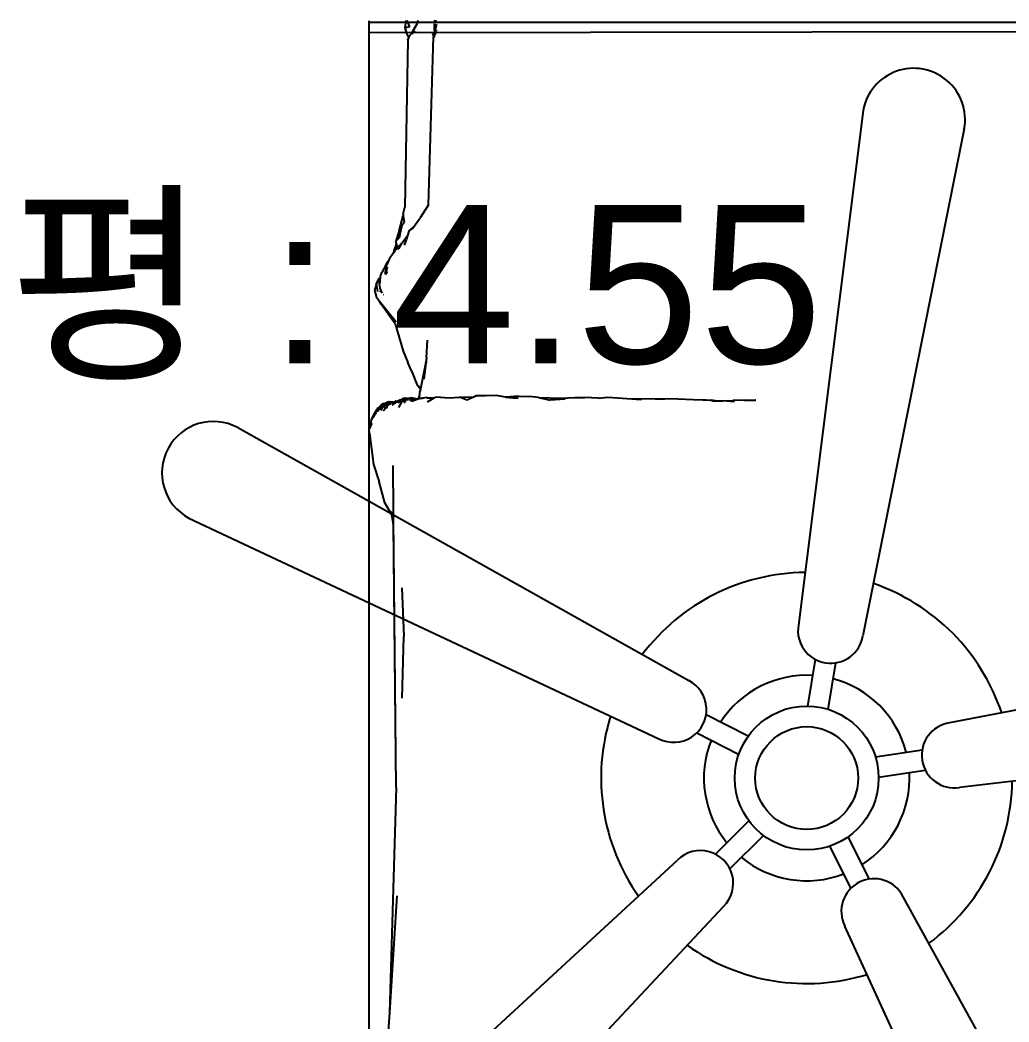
# Model space of a CAD drawing. Header units: millimetres. Extents: x 0 to 460473, y -68369 to 85219.
# Drawn here: x 223184 to 223809, y -36644 to -36011 of the extents above; entities that cross this region are included whole.
import ezdxf
from ezdxf.enums import TextEntityAlignment as Align

# ---------------------------------------------------------------- set-up
doc = ezdxf.new("R2010")
doc.units = ezdxf.units.MM
doc.header["$LTSCALE"] = 50
doc.layers.add('00', color=7, linetype='Continuous', lineweight=0)
doc.layers.add('06-FUR', color=6, linetype='Continuous')
doc.layers.add('ha', color=8, linetype='Continuous')
doc.styles.get("Standard").update_dxf_attribs({"font": 'arial.ttf'})

# ---------------------------------------------------------------- blocks, each defined once
blk = doc.blocks.new('12312')
for p, q in [((249029.5, -36780.81), (249029.5, -36522.92)), ((250450.26, -36523.91), (249029.5, -36523.91)), ((249052.21, -36527.28), (249052.77, -36522.55)), ((249053.11, -36522.55), (249054.98, -36526.65)), ((249056.15, -36530.8), (249059.86, -36524.26)), ((249059.86, -36524.26), (249060.36, -36522.44)), ((249070.76, -36526.31), (249070.58, -36524.74)), ((249070.76, -36526.31), (249070.85, -36525.13)), ((249070.79, -36524.78), (249070.84, -36525.05)), ((249070.84, -36522.79), (249070.84, -36522.32)), ((249070.84, -36525.05), (249070.85, -36524.79)), ((249070.85, -36525.13), (249070.84, -36525.05)), ((249070.86, -36527.1), (249070.85, -36525.13)), ((249070.85, -36525.13), (249071.16, -36526.74)), ((249070.96, -36523.03), (249071, -36522.32)), ((249071.21, -36526.3), (249071.22, -36524.85)), ((249071.27, -36525.72), (249071.21, -36526.3)), ((249071.25, -36523.66), (249071.29, -36522.32)), ((249071.25, -36523.66), (249071.34, -36522.32)), ((249071.25, -36523.66), (249071.39, -36522.32)), ((249071.25, -36523.66), (249071.32, -36523.79)), ((249071.26, -36524.86), (249071.27, -36525.72)), ((249071.3, -36524.86), (249071.27, -36525.72)), ((249071.32, -36523.79), (249071.33, -36523.83)), ((249071.32, -36523.79), (249071.35, -36523.86)), ((249071.35, -36527.24), (249071.4, -36524.88)), ((249071.87, -36524.96), (249071.35, -36527.24)), ((249071.42, -36524.01), (249071.45, -36522.32)), ((249649.3, -36529.45), (249029.5, -36530.4)), ((249054.98, -36526.65), (249052.21, -36527.28)), ((249052.99, -36529.91), (249052.21, -36527.28)), ((249052.8, -36530.3), (249052.99, -36529.91)), ((249053.07, -36530.18), (249052.8, -36530.3)), ((249052.8, -36530.3), (249054.2, -36533.37)), ((249053.07, -36530.18), (249052.99, -36529.91)), ((249054.3, -36533.99), (249055.58, -36531.35)), ((249056.15, -36530.8), (249055.58, -36531.35)), ((249058.49, -36529.45), (249055.9, -36531.25)), ((249055.9, -36531.25), (249056.15, -36530.8)), ((249070.03, -36531.97), (249069.69, -36530.82)), ((249070.29, -36531.88), (249070.03, -36531.97)), ((249070.08, -36532.17), (249070.03, -36531.97)), ((249070.29, -36531.88), (249070.18, -36532.35)), ((249070.49, -36530.98), (249070.29, -36531.88)), ((249070.38, -36532.87), (249070.43, -36532.04)), ((249070.87, -36529.34), (249070.49, -36530.98)), ((249070.49, -36530.98), (249070.52, -36530.52)), ((249070.65, -36531.75), (249070.53, -36532.91)), ((249070.65, -36531.75), (249070.54, -36531.79)), ((249070.62, -36528.84), (249070.76, -36526.31)), ((249070.68, -36531.46), (249070.65, -36531.75)), ((249070.87, -36531.67), (249070.65, -36531.75)), ((249070.86, -36527.1), (249070.76, -36526.31)), ((249070.87, -36529.34), (249070.86, -36527.1)), ((249071, -36528.3), (249070.86, -36527.1)), ((249070.92, -36529.09), (249070.87, -36529.34)), ((249070.87, -36531.67), (249070.87, -36531.02)), ((249070.98, -36531.64), (249070.87, -36531.67)), ((249070.87, -36531.94), (249070.87, -36531.67)), ((249071, -36528.3), (249070.92, -36529.09)), ((249071.04, -36528.59), (249070.92, -36529.09)), ((249070.95, -36531.72), (249070.98, -36531.64)), ((249070.98, -36531.64), (249071.06, -36531.43)), ((249071.19, -36526.88), (249071, -36528.3)), ((249071.04, -36528.59), (249071, -36528.3)), ((249071.06, -36531.43), (249071, -36530.73)), ((249071.19, -36527.92), (249071.04, -36528.59)), ((249071.09, -36530.51), (249071.04, -36530.62)), ((249071.04, -36530.62), (249071.06, -36531.43)), ((249071.16, -36526.74), (249071.21, -36526.3)), ((249071.16, -36526.74), (249071.16, -36526.82)), ((249071.16, -36526.82), (249071.19, -36526.88)), ((249071.19, -36526.88), (249071.22, -36527.05)), ((249071.22, -36527.05), (249071.19, -36527.92)), ((249071.3, -36527.45), (249071.19, -36527.92)), ((249071.22, -36527.05), (249071.3, -36527.45)), ((249071.27, -36530.56), (249071.23, -36530.19)), ((249071.27, -36530.56), (249071.28, -36530.06)), ((249071.35, -36527.24), (249071.3, -36527.45)), ((249071.64, -36529.79), (249071.59, -36529.35)), ((249071.98, -36528.46), (249071.99, -36528.83)), ((249053.76, -36535.1), (249051.85, -36640.51)), ((249053.76, -36535.1), (249054.3, -36533.99)), ((249054.2, -36533.37), (249054.3, -36533.99)), ((249066.94, -36639.12), (249070.05, -36532.93)), ((249070.16, -36532.44), (249070.05, -36532.93)), ((249070.16, -36532.44), (249070.08, -36532.17)), ((249070.08, -36532.17), (249070.18, -36532.35)), ((249070.18, -36532.35), (249070.16, -36532.44)), ((249070.37, -36533.14), (249070.2, -36532.58)), ((249070.24, -36532.49), (249070.38, -36532.87)), ((249070.37, -36533.14), (249070.38, -36532.87)), ((249070.39, -36533.28), (249070.37, -36533.14)), ((249070.38, -36532.87), (249070.47, -36533.08)), ((249066.94, -36639.12), (249061.53, -36647.26)), ((249050.79, -36644.83), (249051.85, -36640.51)), ((249050.79, -36644.83), (249050.97, -36646.06)), ((249048.43, -36655.39), (249050.97, -36646.06)), ((249049.98, -36652.21), (249049.23, -36655.73)), ((249049.98, -36652.21), (249051.58, -36650.08)), ((249050.97, -36646.06), (249051.58, -36650.08)), ((249057.4, -36653.1), (249061.53, -36647.26)), ((249048.43, -36655.39), (249046.32, -36661.92)), ((249049.23, -36655.73), (249048.34, -36659.85)), ((249048.43, -36655.39), (249049.23, -36655.73)), ((249054.37, -36655.69), (249053.63, -36658.74)), ((249054.37, -36655.69), (249057.4, -36653.1)), ((249054.37, -36655.69), (249056.79, -36653.96)), ((249056.79, -36653.96), (249057.4, -36653.1)), ((249046.71, -36663.52), (249044.92, -36667.96)), ((249048.34, -36659.85), (249046.32, -36661.92)), ((249046.71, -36663.52), (249046.32, -36661.92)), ((249047.32, -36666.07), (249046.71, -36663.52)), ((249050.08, -36663.34), (249047.32, -36666.07)), ((249048.07, -36666.75), (249050.08, -36663.34)), ((249050.08, -36663.34), (249050.18, -36663.18)), ((249053.63, -36658.74), (249050.18, -36663.18)), ((249051.66, -36664.58), (249053.07, -36661.08)), ((249053.63, -36658.74), (249053.07, -36661.08)), ((249044.7, -36669.38), (249041.98, -36673.4)), ((249045.81, -36667.74), (249044.7, -36669.38)), ((249044.92, -36667.96), (249044.7, -36669.38)), ((249044.92, -36667.96), (249045.81, -36667.74)), ((249046.16, -36667.22), (249045.81, -36667.74)), ((249047.32, -36666.07), (249046.16, -36667.22)), ((249048.07, -36666.75), (249046.87, -36667.14)), ((249047.43, -36666.52), (249047.32, -36666.07)), ((249040.31, -36675.8), (249038.58, -36679.7)), ((249039.93, -36681.32), (249040.58, -36676.74)), ((249040.31, -36675.8), (249041.76, -36673.94)), ((249041.41, -36674.85), (249040.58, -36676.74)), ((249041.41, -36674.85), (249040.72, -36676.61)), ((249041.76, -36673.94), (249041.41, -36674.85)), ((249041.98, -36673.4), (249041.76, -36673.94)), ((249036.66, -36684.88), (249036.88, -36683.55)), ((249036.88, -36683.55), (249037.69, -36681.36)), ((249038.58, -36679.7), (249037.69, -36681.36)), ((249039.33, -36681.76), (249039.93, -36681.32)), ((249039.93, -36681.36), (249039.4, -36681.94)), ((249039.51, -36682.25), (249039.92, -36681.46)), ((249039.88, -36682.05), (249039.51, -36682.25)), ((249039.69, -36682.73), (249039.84, -36682.62)), ((249039.7, -36682.76), (249039.84, -36682.65)), ((249039.93, -36682.56), (249039.81, -36683.08)), ((249039.81, -36683.08), (249039.84, -36682.65)), ((249039.84, -36682.62), (249039.88, -36682.05)), ((249039.84, -36682.65), (249039.84, -36682.62)), ((249039.88, -36682.05), (249039.92, -36681.46)), ((249039.92, -36681.46), (249039.93, -36681.36)), ((249039.93, -36681.36), (249039.93, -36681.32)), ((249039.93, -36682.56), (249040.99, -36681.79)), ((249040.06, -36681.96), (249039.93, -36682.56)), ((249040.24, -36681.17), (249040.06, -36681.96)), ((249040.98, -36681.51), (249040.06, -36681.96)), ((249040.82, -36678.52), (249040.24, -36681.17)), ((249040.24, -36681.17), (249040.95, -36680.9)), ((249033.8, -36689.86), (249032.69, -36692.88)), ((249033.8, -36689.86), (249033.95, -36689.1)), ((249034.07, -36688.35), (249033.95, -36689.1)), ((249033.95, -36689.1), (249034.13, -36688.7)), ((249034.45, -36691.47), (249033.95, -36689.1)), ((249034.4, -36688.14), (249034.07, -36688.35)), ((249034.13, -36688.7), (249034.07, -36688.35)), ((249034.13, -36688.7), (249034.4, -36688.14)), ((249034.4, -36688.14), (249035.5, -36685.76)), ((249035.5, -36685.76), (249036.53, -36685.02)), ((249036.31, -36685.25), (249035.5, -36685.76)), ((249035.5, -36685.76), (249036, -36688.86)), ((249035.5, -36685.76), (249035.84, -36687.17)), ((249036.16, -36686.95), (249035.84, -36687.17)), ((249035.84, -36687.17), (249035.93, -36687.54)), ((249035.93, -36687.54), (249036.13, -36687.39)), ((249035.93, -36687.54), (249036.06, -36688.09)), ((249036, -36688.86), (249035.98, -36689)), ((249036.45, -36691.67), (249035.98, -36689)), ((249036, -36688.86), (249036.66, -36684.88)), ((249036.06, -36688.09), (249036, -36688.86)), ((249036.13, -36687.39), (249036.06, -36688.09)), ((249036.16, -36686.95), (249036.13, -36687.39)), ((249036.31, -36685.25), (249036.16, -36686.95)), ((249036.53, -36685.02), (249036.31, -36685.25)), ((249036.66, -36684.88), (249036.53, -36685.02)), ((249032.69, -36692.88), (249033.95, -36697.55)), ((249034.45, -36691.47), (249034.26, -36691.63)), ((249034.62, -36692.23), (249034.3, -36692.33)), ((249034.62, -36692.23), (249034.45, -36691.47)), ((249034.96, -36693.83), (249034.62, -36692.23)), ((249036.34, -36693.95), (249036.37, -36693.89)), ((249036.41, -36694.01), (249036.44, -36693.94)), ((249037.71, -36694.88), (249036.45, -36691.67)), ((249038.19, -36695.74), (249038.51, -36695.73)), ((249035.98, -36700.07), (249033.95, -36697.55)), ((249037, -36701.84), (249035.98, -36700.07)), ((249046.53, -36713.12), (249035.98, -36700.07)), ((249045.77, -36714.13), (249037, -36701.84)), ((249045.77, -36714.13), (249050.99, -36731.43)), ((249065.7, -36735.5), (249066.34, -36724.44)), ((249050.99, -36731.43), (249053.85, -36738.74)), ((249056.05, -36743.98), (249053.85, -36738.74)), ((249065.48, -36737.37), (249061.84, -36755.19)), ((249065.48, -36737.37), (249063.93, -36749.15)), ((249065.49, -36737.27), (249065.48, -36737.37)), ((249065.7, -36735.5), (249065.49, -36737.27)), ((249065.71, -36736.21), (249065.49, -36737.27)), ((249065.56, -36738.9), (249065.72, -36737.87)), ((249056.05, -36743.98), (249059.64, -36752.88)), ((249061.29, -36754.72), (249059.64, -36752.88)), ((249061.84, -36755.19), (249060.52, -36753.68)), ((249061.29, -36754.72), (249060.52, -36753.68)), ((249060.7, -36761.43), (249061.32, -36758.59)), ((249061.06, -36761.39), (249061.32, -36758.59)), ((249061.8, -36755.41), (249061.29, -36754.72)), ((249061.81, -36755.31), (249061.29, -36754.72)), ((249061.32, -36758.59), (249061.48, -36756.97)), ((249061.8, -36755.41), (249061.48, -36756.97)), ((249061.81, -36755.31), (249061.8, -36755.41)), ((249061.84, -36755.19), (249061.81, -36755.31)), ((249095.25, -36760.28), (249096.88, -36759.72)), ((249096.88, -36759.72), (249095.63, -36760.33)), ((249102.92, -36759.78), (249096.88, -36759.72)), ((249109.65, -36759.59), (249102.92, -36759.78)), ((249115.62, -36760.58), (249109.65, -36759.59)), ((249036.99, -36766), (249034.98, -36767.45)), ((249035.97, -36766.96), (249036.99, -36766)), ((249038.6, -36764.61), (249036.1, -36766.57)), ((249037.46, -36765.27), (249036.1, -36766.57)), ((249036.32, -36766.79), (249036.99, -36766)), ((249040.45, -36764.18), (249036.99, -36766)), ((249037.48, -36766.23), (249037.4, -36766.27)), ((249038.6, -36764.61), (249037.46, -36765.27)), ((249037.48, -36766.23), (249037.73, -36766.02)), ((249037.53, -36766.25), (249037.48, -36766.23)), ((249037.59, -36766.21), (249037.53, -36766.25)), ((249037.66, -36766.19), (249037.59, -36766.21)), ((249037.59, -36766.21), (249037.61, -36766.19)), ((249037.61, -36766.19), (249037.66, -36766.19)), ((249037.7, -36766.17), (249037.66, -36766.19)), ((249039.31, -36765.29), (249037.68, -36767.43)), ((249037.68, -36767.43), (249039.6, -36765.74)), ((249037.7, -36766.12), (249037.76, -36766.09)), ((249037.7, -36766.17), (249037.7, -36766.12)), ((249037.73, -36766.02), (249038.16, -36765.76)), ((249037.76, -36766.09), (249037.87, -36766.08)), ((249037.96, -36766.03), (249037.87, -36766.08)), ((249037.98, -36765.98), (249037.96, -36766.03)), ((249038.02, -36765.97), (249037.98, -36765.98)), ((249038.06, -36765.94), (249038.02, -36765.97)), ((249038.1, -36765.93), (249038.06, -36765.94)), ((249038.1, -36765.85), (249038.16, -36765.76)), ((249038.1, -36765.93), (249038.1, -36765.85)), ((249038.14, -36765.87), (249038.1, -36765.93)), ((249038.16, -36765.76), (249038.14, -36765.87)), ((249038.14, -36765.87), (249038.34, -36765.82)), ((249038.16, -36765.76), (249038.21, -36765.72)), ((249038.25, -36765.71), (249038.21, -36765.72)), ((249038.25, -36765.71), (249038.3, -36765.67)), ((249038.3, -36765.67), (249038.31, -36765.6)), ((249038.3, -36765.67), (249038.35, -36765.67)), ((249038.31, -36765.6), (249038.35, -36765.58)), ((249038.37, -36765.79), (249038.34, -36765.82)), ((249038.35, -36765.58), (249038.48, -36765.58)), ((249038.35, -36765.67), (249038.37, -36765.63)), ((249038.56, -36765.61), (249038.37, -36765.79)), ((249038.45, -36765.64), (249038.37, -36765.63)), ((249038.37, -36765.79), (249038.58, -36765.69)), ((249038.48, -36765.58), (249038.45, -36765.64)), ((249038.48, -36765.58), (249038.52, -36765.54)), ((249038.52, -36765.54), (249038.57, -36765.51)), ((249038.7, -36765.52), (249038.56, -36765.61)), ((249038.57, -36765.51), (249038.61, -36765.52)), ((249038.99, -36765.47), (249038.58, -36765.69)), ((249038.6, -36764.61), (249040.45, -36764.18)), ((249038.61, -36765.52), (249038.64, -36765.5)), ((249038.64, -36765.5), (249038.7, -36765.52)), ((249038.64, -36765.5), (249038.67, -36765.51)), ((249038.67, -36765.51), (249038.69, -36765.47)), ((249038.74, -36765.45), (249038.69, -36765.47)), ((249038.69, -36765.47), (249038.7, -36765.52)), ((249038.99, -36765.47), (249038.7, -36765.52)), ((249038.87, -36765.32), (249038.74, -36765.45)), ((249041.15, -36764.09), (249038.87, -36765.32)), ((249038.87, -36765.32), (249040.72, -36764.12)), ((249038.87, -36765.32), (249040.51, -36764.53)), ((249038.99, -36765.47), (249039.31, -36765.29)), ((249039.35, -36765.27), (249039.31, -36765.29)), ((249039.35, -36765.27), (249039.53, -36765.19)), ((249039.53, -36765.19), (249040.51, -36764.53)), ((249040.18, -36764.9), (249039.53, -36765.19)), ((249039.53, -36765.92), (249039.81, -36765.69)), ((249041.4, -36764.34), (249039.6, -36765.74)), ((249039.81, -36765.69), (249039.6, -36765.74)), ((249039.75, -36767.4), (249041.12, -36765.59)), ((249039.81, -36765.69), (249039.93, -36765.6)), ((249039.93, -36765.6), (249040.07, -36765.54)), ((249040.07, -36765.54), (249041.92, -36764.58)), ((249040.07, -36765.54), (249041.32, -36765.34)), ((249040.07, -36765.54), (249040.5, -36765.42)), ((249041.47, -36764.12), (249040.18, -36764.9)), ((249040.55, -36764.73), (249040.18, -36764.9)), ((249041.6, -36763.58), (249040.45, -36764.18)), ((249040.45, -36764.18), (249040.72, -36764.12)), ((249040.5, -36765.42), (249041.5, -36765.12)), ((249041.32, -36765.12), (249040.5, -36765.42)), ((249040.51, -36764.53), (249041.15, -36764.09)), ((249040.51, -36764.53), (249041.32, -36764.11)), ((249040.55, -36764.73), (249041.37, -36764.33)), ((249040.72, -36764.12), (249041.6, -36763.58)), ((249041.05, -36765.13), (249041.32, -36765.12)), ((249041.12, -36765.59), (249041.18, -36765.55)), ((249041.15, -36764.09), (249041.32, -36764.11)), ((249041.18, -36765.55), (249041.56, -36765.29)), ((249041.32, -36765.34), (249041.18, -36765.55)), ((249041.32, -36764.11), (249041.41, -36764.06)), ((249041.32, -36764.11), (249041.47, -36764.12)), ((249041.56, -36765.04), (249041.32, -36765.12)), ((249041.53, -36765.11), (249041.32, -36765.34)), ((249041.32, -36765.12), (249041.5, -36765.12)), ((249041.32, -36765.34), (249041.56, -36765.29)), ((249041.4, -36764.34), (249041.37, -36764.33)), ((249041.4, -36764.34), (249041.43, -36764.3)), ((249041.41, -36764.06), (249041.78, -36763.88)), ((249041.41, -36764.06), (249041.61, -36764.03)), ((249041.42, -36764.98), (249041.56, -36765.04)), ((249041.43, -36764.3), (249041.48, -36764.3)), ((249041.61, -36764.03), (249041.47, -36764.12)), ((249041.47, -36764.12), (249041.75, -36764.14)), ((249041.56, -36764.27), (249041.48, -36764.27)), ((249041.56, -36764.27), (249041.48, -36764.3)), ((249041.66, -36764.91), (249041.5, -36764.94)), ((249041.5, -36765.12), (249041.53, -36765.11)), ((249041.56, -36765.04), (249041.53, -36765.11)), ((249041.53, -36765.11), (249041.82, -36765.1)), ((249041.56, -36764.27), (249041.75, -36764.14)), ((249041.56, -36764.27), (249042.04, -36764.17)), ((249041.56, -36765.04), (249041.59, -36765)), ((249041.56, -36765.29), (249041.82, -36765.1)), ((249041.59, -36765), (249041.64, -36765.01)), ((249041.6, -36763.58), (249042.6, -36763.44)), ((249041.78, -36763.88), (249041.61, -36764.03)), ((249041.61, -36764.03), (249042.1, -36763.97)), ((249042.28, -36764.78), (249041.64, -36765.01)), ((249041.66, -36764.91), (249041.64, -36765.01)), ((249041.91, -36765.04), (249041.64, -36765.01)), ((249041.92, -36764.58), (249041.66, -36764.91)), ((249042.28, -36764.78), (249041.66, -36764.91)), ((249041.75, -36764.14), (249042.1, -36763.97)), ((249041.75, -36764.14), (249042.04, -36764.17)), ((249041.78, -36763.88), (249041.93, -36763.84)), ((249041.82, -36765.1), (249041.91, -36765.04)), ((249041.91, -36765.04), (249041.99, -36764.98)), ((249041.92, -36764.58), (249043.03, -36764.26)), ((249041.92, -36764.58), (249042.63, -36764.47)), ((249042.06, -36763.73), (249041.93, -36763.84)), ((249041.93, -36763.84), (249042.2, -36763.78)), ((249042.28, -36764.78), (249041.94, -36764.76)), ((249041.99, -36764.98), (249042.28, -36764.78)), ((249042.04, -36764.17), (249042.84, -36764)), ((249042.1, -36763.74), (249042.06, -36763.73)), ((249042.26, -36763.62), (249042.1, -36763.74)), ((249042.2, -36763.78), (249042.1, -36763.74)), ((249042.1, -36763.97), (249042.37, -36763.84)), ((249042.1, -36763.97), (249042.58, -36763.91)), ((249042.2, -36763.78), (249042.74, -36763.66)), ((249042.37, -36763.84), (249042.2, -36763.78)), ((249042.38, -36764.71), (249042.21, -36764.65)), ((249042.29, -36763.63), (249042.26, -36763.62)), ((249042.28, -36764.78), (249042.38, -36764.71)), ((249042.6, -36763.44), (249042.29, -36763.63)), ((249042.74, -36763.66), (249042.29, -36763.63)), ((249042.37, -36763.84), (249042.74, -36763.66)), ((249042.58, -36763.91), (249042.37, -36763.84)), ((249042.38, -36764.71), (249042.67, -36764.51)), ((249042.44, -36765.29), (249042.39, -36765.26)), ((249042.63, -36764.47), (249042.4, -36764.57)), ((249042.49, -36765.12), (249042.54, -36765.13)), ((249042.53, -36765.06), (249042.59, -36765.05)), ((249042.53, -36765.06), (249042.57, -36765.08)), ((249042.58, -36763.91), (249043.15, -36763.82)), ((249042.84, -36764), (249042.58, -36763.91)), ((249043.42, -36763.78), (249042.6, -36763.44)), ((249042.6, -36763.44), (249044.56, -36763.63)), ((249042.6, -36763.44), (249043.35, -36763.81)), ((249042.62, -36764.93), (249042.67, -36764.9)), ((249042.63, -36764.47), (249042.71, -36764.48)), ((249042.67, -36764.51), (249042.63, -36764.47)), ((249042.66, -36764.87), (249042.71, -36764.84)), ((249042.71, -36764.48), (249042.67, -36764.46)), ((249042.67, -36764.51), (249042.71, -36764.48)), ((249042.71, -36764.84), (249042.68, -36764.83)), ((249042.74, -36764.8), (249042.7, -36764.8)), ((249043.03, -36764.26), (249042.71, -36764.48)), ((249042.74, -36763.66), (249043.15, -36763.82)), ((249042.81, -36764.68), (249042.78, -36764.69)), ((249042.84, -36764), (249043.34, -36763.89)), ((249042.88, -36764.56), (249042.86, -36764.57)), ((249043.1, -36764.21), (249043.03, -36764.26)), ((249043.1, -36764.21), (249043.14, -36764.19)), ((249043.14, -36764.19), (249044.36, -36763.68)), ((249043.15, -36763.82), (249043.18, -36763.83)), ((249043.18, -36763.83), (249043.35, -36763.81)), ((249043.18, -36763.83), (249043.34, -36763.89)), ((249043.34, -36763.89), (249043.47, -36763.86)), ((249043.35, -36763.81), (249043.42, -36763.78)), ((249043.35, -36763.81), (249043.47, -36763.86)), ((249043.46, -36763.79), (249043.42, -36763.78)), ((249044.36, -36763.68), (249043.46, -36763.79)), ((249043.57, -36763.84), (249043.46, -36763.79)), ((249043.47, -36763.86), (249043.57, -36763.84)), ((249043.57, -36763.84), (249044.36, -36763.68)), ((249043.9, -36765.64), (249046.6, -36763.8)), ((249044.16, -36765.39), (249044.12, -36765.38)), ((249044.15, -36765.34), (249044.21, -36765.35)), ((249044.36, -36763.68), (249044.56, -36763.63)), ((249044.42, -36765.01), (249044.56, -36765)), ((249044.58, -36764.89), (249044.52, -36764.88)), ((249044.54, -36764.86), (249044.58, -36764.89)), ((249044.56, -36763.63), (249045.99, -36763.07)), ((249044.58, -36764.89), (249044.64, -36764.92)), ((249044.72, -36764.84), (249044.59, -36764.8)), ((249044.62, -36764.76), (249044.78, -36764.78)), ((249044.67, -36764.89), (249044.64, -36764.92)), ((249044.89, -36764.68), (249044.73, -36764.63)), ((249044.8, -36764.54), (249044.84, -36764.53)), ((249044.82, -36764.52), (249044.84, -36764.53)), ((249044.84, -36764.49), (249044.9, -36764.51)), ((249044.84, -36764.53), (249044.9, -36764.51)), ((249044.9, -36764.51), (249045.07, -36764.45)), ((249044.9, -36764.51), (249045.01, -36764.56)), ((249044.9, -36764.51), (249044.98, -36764.59)), ((249044.92, -36764.39), (249045.16, -36764.42)), ((249045.07, -36764.45), (249044.92, -36764.39)), ((249045.25, -36764.33), (249044.98, -36764.31)), ((249045.42, -36764.16), (249045.04, -36764.24)), ((249045.04, -36764.24), (249045.32, -36764.25)), ((249045.11, -36764.47), (249045.07, -36764.45)), ((249045.11, -36764.47), (249045.13, -36764.44)), ((249045.15, -36764.11), (249045.49, -36764.09)), ((249045.19, -36764.38), (249045.16, -36764.42)), ((249045.24, -36763.99), (249045.28, -36763.95)), ((249045.25, -36764.33), (249045.28, -36764.3)), ((249045.39, -36763.98), (249045.28, -36763.95)), ((249045.34, -36763.88), (249045.37, -36763.84)), ((249045.37, -36763.84), (249045.4, -36763.8)), ((249045.63, -36763.95), (249045.37, -36763.84)), ((249045.63, -36763.95), (249045.39, -36763.98)), ((249045.56, -36764.03), (249045.39, -36763.98)), ((249045.4, -36763.8), (249045.53, -36763.84)), ((249045.53, -36763.84), (249045.42, -36763.77)), ((249045.44, -36763.75), (249045.47, -36763.71)), ((249045.47, -36763.71), (249045.62, -36763.71)), ((249045.53, -36763.64), (249045.56, -36763.6)), ((249045.53, -36763.84), (249045.61, -36763.82)), ((249046.24, -36763.36), (249045.56, -36763.6)), ((249045.61, -36763.82), (249045.81, -36763.78)), ((249045.61, -36763.82), (249045.69, -36763.89)), ((249045.62, -36763.71), (249045.94, -36763.65)), ((249045.62, -36763.71), (249045.87, -36763.72)), ((249045.65, -36763.49), (249046.24, -36763.36)), ((249045.73, -36763.85), (249045.69, -36763.89)), ((249045.74, -36763.37), (249045.77, -36763.34)), ((249046.46, -36763.14), (249045.77, -36763.34)), ((249045.77, -36763.34), (249046.36, -36763.24)), ((249045.99, -36763.07), (249046.74, -36763.03)), ((249046.24, -36763.36), (249046.3, -36763.3)), ((249046.46, -36763.14), (249046.74, -36763.03)), ((249046.69, -36763.73), (249046.6, -36763.8)), ((249046.69, -36763.73), (249046.74, -36763.73)), ((249046.74, -36763.03), (249046.78, -36763.03)), ((249047.21, -36763.49), (249046.74, -36763.73)), ((249046.78, -36763.03), (249046.82, -36763)), ((249046.82, -36763), (249046.86, -36763)), ((249046.86, -36763), (249048.74, -36762.33)), ((249046.97, -36763.54), (249047.21, -36763.49)), ((249047.16, -36763.41), (249047.48, -36763.35)), ((249047.48, -36763.35), (249047.21, -36763.49)), ((249051.14, -36761.46), (249047.42, -36764.18)), ((249047.45, -36763.21), (249047.67, -36763.25)), ((249047.67, -36763.25), (249047.47, -36763.2)), ((249047.67, -36763.25), (249047.48, -36763.35)), ((249047.64, -36763.08), (249048.04, -36763.06)), ((249047.67, -36763.25), (249048.04, -36763.06)), ((249047.79, -36762.98), (249048.05, -36762.96)), ((249048.17, -36762.88), (249047.86, -36762.93)), ((249048.05, -36762.96), (249047.86, -36762.93)), ((249048.17, -36762.88), (249047.95, -36762.87)), ((249048.04, -36762.81), (249048.57, -36762.78)), ((249048.18, -36762.99), (249048.04, -36763.06)), ((249048.18, -36762.99), (249048.05, -36762.96)), ((249048.28, -36762.89), (249048.17, -36762.88)), ((249048.18, -36762.99), (249048.24, -36762.95)), ((249048.2, -36767), (249050.71, -36762.54)), ((249048.28, -36762.89), (249048.24, -36762.95)), ((249048.36, -36762.89), (249048.28, -36762.89)), ((249048.36, -36762.89), (249048.57, -36762.78)), ((249048.57, -36762.78), (249049.25, -36762.43)), ((249048.74, -36762.33), (249049.66, -36762.22)), ((249048.74, -36762.33), (249049.37, -36762.37)), ((249048.74, -36762.33), (249049.25, -36762.43)), ((249049.37, -36762.37), (249049.25, -36762.43)), ((249049.66, -36762.22), (249049.37, -36762.37)), ((249051.14, -36761.46), (249049.66, -36762.22)), ((249050.71, -36762.54), (249051.63, -36761.1)), ((249050.71, -36762.54), (249050.8, -36762.52)), ((249050.8, -36762.52), (249050.75, -36762.61)), ((249050.79, -36762.68), (249050.9, -36762.68)), ((249050.8, -36762.52), (249050.96, -36762.5)), ((249050.83, -36762.76), (249050.88, -36762.77)), ((249050.88, -36762.77), (249050.85, -36762.79)), ((249050.87, -36762.82), (249051.05, -36762.81)), ((249051, -36762.73), (249050.88, -36762.77)), ((249050.88, -36762.77), (249051.05, -36762.81)), ((249051, -36762.73), (249050.9, -36762.68)), ((249050.96, -36762.5), (249050.99, -36762.49)), ((249051.29, -36762.61), (249050.96, -36762.5)), ((249050.99, -36762.49), (249054.4, -36761.31)), ((249050.99, -36762.49), (249051.91, -36762.35)), ((249051.36, -36762.58), (249050.99, -36762.49)), ((249051.08, -36762.69), (249051, -36762.73)), ((249051.17, -36762.8), (249051, -36762.73)), ((249051.05, -36762.81), (249051.17, -36762.8)), ((249051.29, -36762.61), (249051.08, -36762.69)), ((249051.08, -36762.69), (249051.66, -36762.73)), ((249051.13, -36763.29), (249052.22, -36763.54)), ((249051.63, -36761.1), (249051.14, -36761.46)), ((249051.24, -36762.8), (249051.17, -36762.8)), ((249051.24, -36762.8), (249051.78, -36762.77)), ((249051.28, -36762.86), (249051.24, -36762.8)), ((249052.04, -36763.67), (249051.26, -36763.53)), ((249052.42, -36763.39), (249051.28, -36762.86)), ((249051.28, -36762.86), (249051.56, -36762.92)), ((249051.36, -36762.58), (249051.29, -36762.61)), ((249051.66, -36762.73), (249051.29, -36762.61)), ((249051.91, -36762.35), (249051.36, -36762.58)), ((249052.02, -36762.76), (249051.36, -36762.58)), ((249051.41, -36763.79), (249051.38, -36763.75)), ((249051.56, -36763.77), (249051.41, -36763.79)), ((249051.48, -36763.92), (249051.66, -36763.95)), ((249051.56, -36762.92), (249052.72, -36763.16)), ((249051.56, -36762.92), (249052.57, -36763.28)), ((249051.56, -36763.77), (249051.81, -36763.84)), ((249054.4, -36761.31), (249051.63, -36761.1)), ((249051.66, -36762.73), (249051.78, -36762.77)), ((249051.78, -36762.77), (249052.02, -36762.76)), ((249052.78, -36763.12), (249051.78, -36762.77)), ((249051.91, -36762.35), (249053.45, -36762.11)), ((249052.86, -36763.06), (249052.02, -36762.76)), ((249053.01, -36762.95), (249052.02, -36762.76)), ((249053.45, -36762.11), (249053.65, -36762.08)), ((249053.88, -36762.3), (249053.45, -36762.11)), ((249053.65, -36762.08), (249053.76, -36762.07)), ((249053.92, -36762.27), (249053.65, -36762.08)), ((249053.76, -36762.07), (249053.79, -36762.06)), ((249053.76, -36762.07), (249054.02, -36762.2)), ((249053.79, -36762.06), (249054.16, -36762.01)), ((249053.79, -36762.06), (249054.04, -36762.18)), ((249054.24, -36762.03), (249054.16, -36762.01)), ((249054.24, -36762.03), (249054.31, -36761.98)), ((249054.4, -36761.31), (249055.89, -36760.81)), ((249055.15, -36761.36), (249054.4, -36761.31)), ((249055.13, -36762.18), (249055.89, -36760.81)), ((249059.7, -36761.57), (249055.13, -36762.18)), ((249055.13, -36762.18), (249056.86, -36763.02)), ((249055.89, -36760.81), (249059.7, -36761.57)), ((249061.71, -36761.45), (249056.86, -36763.02)), ((249060.7, -36761.43), (249059.7, -36761.57)), ((249061.06, -36761.39), (249060.7, -36761.43)), ((249062.95, -36761.17), (249061.06, -36761.39)), ((249061.71, -36761.45), (249062.95, -36761.17)), ((249062.95, -36761.17), (249062.99, -36761.13)), ((249063.04, -36761.15), (249062.99, -36761.13)), ((249063.04, -36761.15), (249065.64, -36760.55)), ((249065.64, -36760.55), (249066.21, -36761.02)), ((249065.81, -36761.02), (249065.64, -36760.55)), ((249065.81, -36761.02), (249066.21, -36761.02)), ((249066.21, -36761.02), (249070.47, -36761.05)), ((249066.21, -36763.43), (249070.47, -36761.05)), ((249070.47, -36761.05), (249070.92, -36760.8)), ((249074.31, -36760.59), (249070.92, -36760.8)), ((249074.31, -36760.59), (249080.02, -36760.93)), ((249080.02, -36760.93), (249086.42, -36760.53)), ((249086.42, -36760.53), (249095.25, -36760.28)), ((249091.22, -36762.44), (249086.42, -36760.53)), ((249095.63, -36760.33), (249091.22, -36762.44)), ((249095.25, -36760.28), (249095.63, -36760.33)), ((249123.78, -36759.99), (249115.62, -36760.58)), ((249115.62, -36760.58), (249120.11, -36760.98)), ((249123.78, -36759.99), (249120.11, -36760.98)), ((249120.11, -36760.98), (249123.5, -36761.28)), ((249123.78, -36759.99), (249130.42, -36760.03)), ((249136.42, -36760.83), (249130.42, -36760.03)), ((249136.42, -36760.83), (249143.55, -36761.04)), ((249136.42, -36760.83), (249143.78, -36762.39)), ((249143.55, -36761.04), (249150.33, -36761.2)), ((249153.19, -36761.77), (249143.78, -36762.39)), ((249150.33, -36761.2), (249158.99, -36760.75)), ((249158.99, -36760.75), (249165.43, -36760.73)), ((249174.33, -36761.23), (249165.43, -36760.73)), ((249174.33, -36761.23), (249180.04, -36760.65)), ((249180.04, -36760.65), (249186.25, -36761.06)), ((249186.25, -36761.06), (249192.04, -36761.32)), ((249192.04, -36761.32), (249197.18, -36761.69)), ((249192.04, -36761.32), (249201.47, -36762.11)), ((249210.08, -36761.78), (249197.18, -36761.69)), ((249216.07, -36761.71), (249210.08, -36761.78)), ((249224.35, -36761.69), (249216.07, -36761.71)), ((249224.35, -36761.69), (249234.11, -36761.98)), ((249234.11, -36761.98), (249240.01, -36762.29)), ((249240.01, -36762.29), (249245.35, -36762.53)), ((249244.65, -36762.69), (249240.01, -36762.29)), ((249245.35, -36762.53), (249244.65, -36762.69)), ((249246.15, -36762.81), (249244.65, -36762.69)), ((249247.9, -36762.84), (249245.35, -36762.53)), ((249246.15, -36762.81), (249247.9, -36762.84)), ((249247.9, -36762.84), (249252.72, -36762.93)), ((249252.72, -36762.93), (249258.95, -36762.76)), ((249260.14, -36763.53), (249252.72, -36762.93)), ((249266.41, -36762.44), (249258.95, -36762.76)), ((249266.41, -36762.44), (249273.43, -36762.44)), ((249273.61, -36762.44), (249273.43, -36762.44)), ((249032.4, -36771.41), (249030.86, -36774.94)), ((249032.78, -36771.27), (249031.6, -36773.39)), ((249031.6, -36773.39), (249032.34, -36771.8)), ((249032.45, -36772.09), (249031.6, -36773.39)), ((249031.79, -36773.28), (249032.45, -36772.09)), ((249032.18, -36773.03), (249032.9, -36771.4)), ((249032.18, -36773.03), (249032.79, -36771.94)), ((249033.14, -36770.54), (249032.34, -36771.8)), ((249032.34, -36771.8), (249032.98, -36770.92)), ((249032.78, -36771.27), (249032.34, -36771.8)), ((249034.28, -36768.31), (249032.4, -36771.41)), ((249033.5, -36769.97), (249032.4, -36771.41)), ((249032.4, -36771.41), (249033.14, -36770.54)), ((249032.44, -36772.67), (249032.79, -36771.94)), ((249032.45, -36772.09), (249033.13, -36770.87)), ((249032.9, -36771.4), (249032.45, -36772.09)), ((249033.13, -36770.87), (249032.78, -36771.27)), ((249032.98, -36770.92), (249032.78, -36771.27)), ((249032.79, -36771.94), (249033.69, -36770.33)), ((249032.79, -36771.94), (249033.4, -36770.62)), ((249033.4, -36770.62), (249032.9, -36771.4)), ((249032.9, -36771.4), (249033.13, -36770.87)), ((249032.98, -36770.92), (249033.31, -36770.47)), ((249033.14, -36770.54), (249032.98, -36770.92)), ((249033.69, -36770.33), (249033.1, -36771.8)), ((249033.17, -36770.81), (249033.13, -36770.87)), ((249033.14, -36770.54), (249033.27, -36770.38)), ((249033.5, -36770.41), (249033.17, -36770.81)), ((249033.17, -36770.81), (249033.31, -36770.47)), ((249033.27, -36770.38), (249033.66, -36769.93)), ((249033.5, -36769.97), (249033.27, -36770.38)), ((249033.31, -36770.47), (249033.38, -36770.42)), ((249033.38, -36770.42), (249033.44, -36770.32)), ((249033.4, -36770.62), (249033.5, -36770.41)), ((249033.44, -36770.32), (249033.47, -36770.24)), ((249033.47, -36770.24), (249033.53, -36770.15)), ((249033.66, -36769.68), (249033.5, -36769.97)), ((249033.54, -36770.32), (249033.5, -36770.41)), ((249033.53, -36770.15), (249033.66, -36769.93)), ((249033.53, -36770.15), (249033.66, -36770.07)), ((249033.54, -36770.32), (249033.63, -36770.27)), ((249033.66, -36769.93), (249033.92, -36769.47)), ((249033.66, -36769.68), (249033.71, -36769.64)), ((249033.66, -36770.07), (249033.9, -36769.8)), ((249033.66, -36770.07), (249033.78, -36769.81)), ((249033.66, -36769.93), (249033.78, -36769.81)), ((249033.74, -36770.2), (249033.69, -36770.33)), ((249033.71, -36769.64), (249033.76, -36769.57)), ((249033.74, -36770.2), (249033.77, -36770.18)), ((249034.27, -36768.77), (249033.76, -36769.57)), ((249033.76, -36769.57), (249034.06, -36769.22)), ((249033.92, -36769.47), (249033.76, -36769.57)), ((249033.78, -36769.81), (249033.81, -36769.75)), ((249033.81, -36769.75), (249033.83, -36769.72)), ((249033.83, -36769.72), (249033.92, -36769.47)), ((249033.83, -36769.72), (249034.02, -36769.51)), ((249034.02, -36769.51), (249033.9, -36769.8)), ((249034.13, -36769.53), (249033.9, -36769.8)), ((249033.96, -36769.43), (249033.92, -36769.47)), ((249033.96, -36769.43), (249034.06, -36769.22)), ((249034.06, -36769.4), (249033.96, -36769.43)), ((249034.02, -36769.51), (249034.06, -36769.4)), ((249034.06, -36769.22), (249034.07, -36769.19)), ((249034.09, -36769.32), (249034.06, -36769.4)), ((249034.07, -36769.19), (249034.27, -36768.77)), ((249034.07, -36769.19), (249034.2, -36769.04)), ((249034.09, -36769.32), (249034.22, -36769.21)), ((249034.13, -36769.53), (249035.02, -36768.53)), ((249034.13, -36769.53), (249034.4, -36769.05)), ((249034.2, -36769.04), (249034.77, -36768.39)), ((249034.2, -36769.04), (249034.27, -36768.77)), ((249034.64, -36768.63), (249034.22, -36769.21)), ((249034.33, -36768.73), (249034.22, -36769.21)), ((249034.4, -36769.05), (249034.22, -36769.21)), ((249034.33, -36768.73), (249034.27, -36768.77)), ((249034.98, -36767.45), (249034.28, -36768.31)), ((249034.39, -36768.58), (249034.33, -36768.64)), ((249034.33, -36768.64), (249034.33, -36768.73)), ((249034.41, -36768.52), (249034.39, -36768.58)), ((249034.4, -36769.05), (249034.44, -36769.02)), ((249034.58, -36768.11), (249034.41, -36768.52)), ((249034.58, -36768.28), (249034.41, -36768.52)), ((249034.44, -36769.02), (249034.48, -36768.96)), ((249034.48, -36768.96), (249035.22, -36768.08)), ((249035.02, -36768.53), (249034.48, -36768.96)), ((249034.48, -36768.96), (249034.64, -36768.63)), ((249034.58, -36768.28), (249035.37, -36767.65)), ((249034.58, -36768.28), (249035.05, -36767.83)), ((249034.58, -36768.11), (249035.05, -36767.83)), ((249035.16, -36767.91), (249034.58, -36768.28)), ((249034.6, -36768.03), (249034.65, -36767.95)), ((249034.64, -36768.63), (249034.77, -36768.39)), ((249034.65, -36767.95), (249035.69, -36767.1)), ((249035.39, -36767.25), (249034.65, -36767.95)), ((249034.77, -36768.39), (249034.93, -36768.27)), ((249034.8, -36769.54), (249035.83, -36768.13)), ((249035.16, -36767.91), (249034.93, -36768.27)), ((249035.22, -36768.08), (249034.93, -36768.27)), ((249036.1, -36766.57), (249034.98, -36767.45)), ((249034.98, -36767.45), (249035.39, -36767.25)), ((249035.02, -36768.53), (249035.68, -36767.77)), ((249035.05, -36767.83), (249035.97, -36766.96)), ((249035.05, -36767.83), (249035.37, -36767.65)), ((249035.16, -36767.91), (249035.27, -36767.82)), ((249035.34, -36767.95), (249035.22, -36768.08)), ((249035.27, -36767.82), (249035.66, -36767.48)), ((249035.59, -36767.65), (249035.27, -36767.82)), ((249035.34, -36767.95), (249035.86, -36767.58)), ((249035.34, -36767.95), (249035.59, -36767.65)), ((249035.34, -36767.95), (249035.68, -36767.77)), ((249035.37, -36767.65), (249035.66, -36767.48)), ((249035.39, -36767.25), (249035.69, -36767.1)), ((249035.83, -36768.13), (249035.52, -36768.43)), ((249035.95, -36767.48), (249035.59, -36767.65)), ((249035.59, -36767.65), (249035.69, -36767.53)), ((249035.66, -36767.48), (249035.81, -36767.39)), ((249035.68, -36767.77), (249035.86, -36767.58)), ((249035.69, -36767.1), (249035.97, -36766.96)), ((249035.69, -36767.53), (249035.79, -36767.47)), ((249035.79, -36767.47), (249036.02, -36767.39)), ((249035.79, -36767.47), (249035.81, -36767.39)), ((249035.81, -36767.39), (249036.1, -36767.05)), ((249035.81, -36767.39), (249036.19, -36767.2)), ((249035.83, -36768.13), (249036.43, -36767.33)), ((249035.95, -36767.48), (249035.86, -36767.58)), ((249036.02, -36767.39), (249035.95, -36767.48)), ((249035.97, -36766.96), (249036.32, -36766.79)), ((249036.43, -36767.33), (249035.98, -36767.71)), ((249036.19, -36767.2), (249036.02, -36767.39)), ((249036.1, -36767.05), (249036.23, -36766.96)), ((249036.14, -36767.47), (249036.51, -36767.22)), ((249036.19, -36767.2), (249036.24, -36767.14)), ((249036.23, -36766.96), (249036.6, -36766.7)), ((249036.23, -36766.96), (249036.32, -36766.79)), ((249036.6, -36766.7), (249036.24, -36767.14)), ((249036.32, -36767.19), (249036.26, -36767.27)), ((249036.32, -36766.79), (249036.63, -36766.64)), ((249036.46, -36767.13), (249036.32, -36767.19)), ((249036.43, -36767.02), (249036.4, -36767.06)), ((249036.43, -36767.02), (249036.81, -36766.81)), ((249036.43, -36767.33), (249036.51, -36767.22)), ((249036.67, -36767), (249036.46, -36767.13)), ((249036.51, -36767.22), (249036.67, -36767)), ((249036.64, -36766.69), (249036.6, -36766.7)), ((249036.67, -36766.62), (249036.63, -36766.64)), ((249036.63, -36766.64), (249036.64, -36766.69)), ((249036.64, -36766.69), (249037, -36766.55)), ((249036.67, -36766.62), (249036.64, -36766.69)), ((249036.7, -36766.59), (249036.67, -36766.62)), ((249036.81, -36766.81), (249036.67, -36767)), ((249036.7, -36766.59), (249036.84, -36766.54)), ((249036.71, -36768.79), (249037.6, -36767.6)), ((249036.9, -36766.69), (249036.81, -36766.81)), ((249036.84, -36766.54), (249037.08, -36766.42)), ((249036.9, -36766.69), (249037, -36766.55)), ((249037, -36766.55), (249037.4, -36766.27)), ((249037.45, -36766.3), (249037, -36766.55)), ((249037.08, -36766.42), (249037.4, -36766.27)), ((249037.08, -36766.42), (249037.45, -36766.3)), ((249037.45, -36766.3), (249037.48, -36766.29)), ((249037.53, -36766.25), (249037.48, -36766.29)), ((249037.6, -36767.6), (249037.68, -36767.43)), ((249038.36, -36769.23), (249039.73, -36767.42)), ((249039.75, -36767.4), (249038.97, -36767.5)), ((249039.73, -36767.42), (249038.97, -36767.5)), ((249039.73, -36767.42), (249039.75, -36767.4)), ((249041.16, -36767.28), (249041.03, -36767.3)), ((249041.19, -36767.23), (249041.06, -36767.24)), ((249029.5, -36780.81), (249030.86, -36774.94)), ((249029.5, -36780.81), (249031.03, -36776.45)), ((249030.84, -36777.46), (249029.5, -36780.81)), ((249030.86, -36774.94), (249031.6, -36773.39)), ((249030.86, -36774.94), (249031.55, -36773.71)), ((249029.58, -36783.39), (249029.5, -36780.81)), ((249029.5, -38154.22), (249029.5, -36780.81)), ((249029.58, -36783.39), (249032.13, -36803.09)), ((249032.13, -36803.09), (249035.72, -36813.99)), ((249044.66, -36813.21), (249044.58, -36803.62)), ((249039.4, -36827.2), (249035.72, -36813.99)), ((249044.66, -36813.21), (249044.67, -36813.27)), ((249044.73, -36822.7), (249044.67, -36813.27)), ((249044.76, -36822.78), (249044.73, -36822.7)), ((249044.73, -36822.91), (249044.76, -36822.78)), ((249044.73, -36822.91), (249044.76, -36823)), ((249044.77, -36828.1), (249044.76, -36823)), ((249043.74, -36834.84), (249039.4, -36827.2)), ((249044.77, -36828.1), (249044.81, -36828.17)), ((249044.83, -36835.92), (249044.81, -36828.17)), ((249044.88, -36836.03), (249044.81, -36828.17)), ((249043.74, -36834.84), (249043.38, -36832.8)), ((249044.87, -36841.21), (249043.74, -36834.84)), ((249044.88, -36836.03), (249044.83, -36835.92)), ((249044.83, -36836.77), (249044.83, -36835.92)), ((249044.89, -36836.86), (249044.83, -36836.77)), ((249044.87, -36841.21), (249044.83, -36836.77)), ((249046.44, -37007.14), (249044.87, -36841.21)), ((249044.89, -36836.86), (249044.88, -36836.03)), ((249046.44, -37007.14), (249044.89, -36836.86)), ((249049.99, -36881.02), (249051.26, -36911.84)), ((249050.33, -36950.65), (249051.26, -36911.84)), ((249046.44, -37007.14), (249042.19, -37149.17)), ((249046.94, -37075.51), (249042.19, -37149.17)), ((249042.19, -37149.17), (249041.41, -37161.3))]:
    blk.add_line(p, q)
blk = doc.blocks.new('CELILNGPAN')
at = {"layer": '06-FUR', "color": 6}
for p, q in [((48717.22, -3709.35), (48676.36, -4034.57)), ((48781.09, -3720.99), (48717.11, -4041.19)), ((48322.37, -3909.71), (48607.12, -4069.5)), ((48291.56, -3966.86), (48588.23, -4106.21)), ((49093.65, -4034.6), (48771.73, -4096.24)), ((48682.4, -4085.6), (48687.18, -4056.18)), ((48695.22, -4087.69), (48700, -4058.27)), ((48644.58, -4104.69), (48618.07, -4091.05)), ((49102.32, -4098.95), (48778.03, -4137.05)), ((48638.64, -4116.23), (48612.13, -4102.6)), ((48725.06, -4117.76), (48754.52, -4113.22)), ((48727.04, -4130.59), (48756.5, -4126.05)), ((48645.1, -4158.1), (48623.94, -4179.1)), ((48654.25, -4167.32), (48633.08, -4188.32)), ((48707.65, -4168.27), (48721.08, -4194.88)), ((48696.06, -4174.11), (48709.49, -4200.73)), ((48360.09, -4404.29), (48600.06, -4182.85)), ((48900.65, -4493.12), (48742.55, -4206)), ((48404.92, -4451.25), (48629.14, -4212.17)), ((48842.13, -4521.25), (48705.68, -4224.6))]:
    blk.add_line(p, q, dxfattribs=at)
for radius in [45.44, 32.46]:
    blk.add_circle((48681.6, -4131.04), radius, dxfattribs=at)
for centre, radius, start, end in [((48749.15, -3715.17), 32.46, 349.67004, 169.67004), ((48306.96, -3938.28), 32.46, 61.67004, 241.67004), ((48681.6, -4131.04), 129.83, 90.46508, 143.07798), ((48681.6, -4131.04), 129.83, 18.46508, 71.07798), ((48696.74, -4037.88), 20.65, 170.77338, 350.77338), ((48597.68, -4087.86), 20.65, 242.77338, 62.77338), ((48681.6, -4131.04), 64.91, 86.51255, 147.03421), ((48681.6, -4131.04), 64.91, 14.51255, 75.03421), ((48681.6, -4131.04), 129.83, 162.46508, 215.07798), ((48774.88, -4116.64), 20.65, 98.77338, 278.77338), ((48681.6, -4131.04), 64.91, 158.51255, 219.03421), ((48681.6, -4131.04), 64.91, 302.51255, 3.03421), ((48681.6, -4131.04), 129.83, 306.46508, 359.07798), ((48614.6, -4197.51), 20.65, 314.77338, 134.77338), ((48681.6, -4131.04), 64.91, 230.51255, 291.03421), ((48724.11, -4215.3), 20.65, 26.77338, 206.77338), ((48681.6, -4131.04), 129.83, 234.46508, 287.07798)]:
    blk.add_arc(centre, radius, start, end, dxfattribs=at)

msp = doc.modelspace()

# ---------------------------------------------------------------- block references
at = {"layer": '00'}
msp.add_blockref('CELILNGPAN', (174999.29783333, -32358.53668777), dxfattribs=at)
at = {"layer": 'ha'}
msp.add_blockref('12312', (-25624.78545841, 511.56126197), dxfattribs=at)

# ---------------------------------------------------------------- texts
at = {"layer": '00', "color": 7}
msp.add_text('평 : 4.55', height=100, dxfattribs=at).set_placement((223433.99868442, -36176.44471053), align=Align.MIDDLE)

doc.saveas('drawing.dxf')
